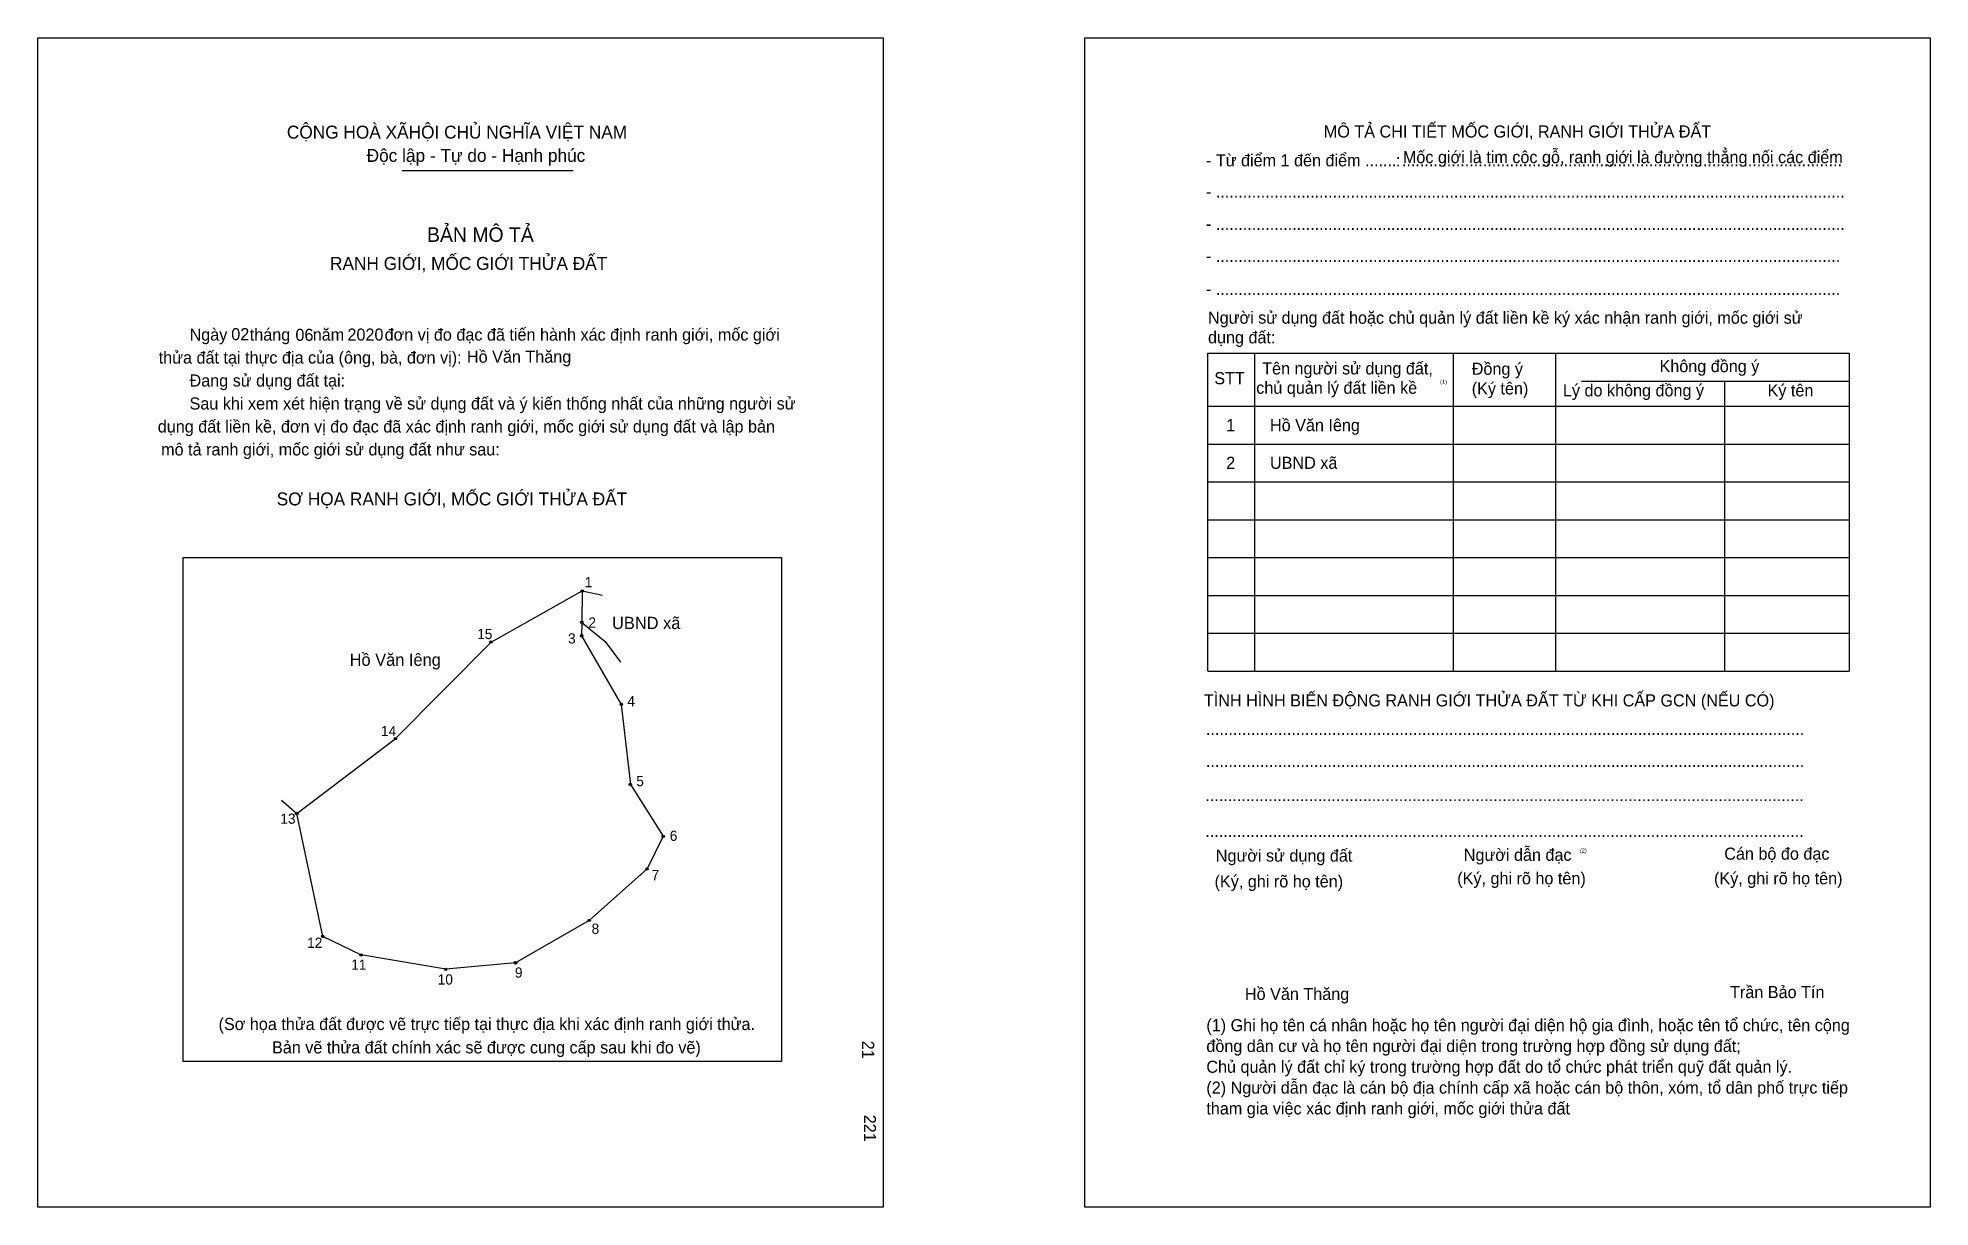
# Model space of a CAD drawing. Extents: x 546770 to 547211, y 1824067 to 1824340.
import ezdxf

# ---------------------------------------------------------------- set-up
doc = ezdxf.new("R2010")
doc.units = 0
for name, color, linetype in [('bmtKhungInTrang1', 7, 'Continuous'), ('bmtKhungInTrang2', 7, 'Continuous'), ('bmtNoiDung', 7, 'Continuous'), ('bmtTemplate', 7, 'Continuous'), ('CanhThua', 7, 'Continuous'), ('MocDinhThua', 7, 'Continuous'), ('RauThua', 7, 'Continuous'), ('SoHieuDinhThua', 7, 'Continuous'), ('TenChuLanCan', 7, 'Continuous')]:
    doc.layers.add(name, color=color, linetype=linetype)

msp = doc.modelspace()

# ---------------------------------------------------------------- linework, layer by layer
at = {"layer": 'bmtKhungInTrang1'}
msp.add_lwpolyline([(546770.12, 1824339.88), (546967.22, 1824339.88), (546967.22, 1824067.27), (546770.12, 1824067.27)], close=True, dxfattribs=at)
at = {"layer": 'bmtKhungInTrang2'}
msp.add_lwpolyline([(547014.22, 1824339.88), (547211.32, 1824339.88), (547211.32, 1824067.27), (547014.22, 1824067.27)], close=True, dxfattribs=at)
at = {"layer": 'bmtTemplate'}
for p, q in [((546855.06, 1824308.98), (546894.91, 1824308.98)), ((547053.76, 1824266.35), (547053.76, 1824192.24)), ((547100.13, 1824266.35), (547100.13, 1824192.24)), ((547123.98, 1824266.44), (547123.98, 1824192.24)), ((547192.45, 1824266.35), (547192.45, 1824192.24)), ((547130.03, 1824259.82), (547192.45, 1824259.82)), ((547042.95, 1824254), (547192.45, 1824254)), ((547042.95, 1824245.18), (547192.45, 1824245.18)), ((547042.95, 1824236.35), (547192.45, 1824236.35)), ((547042.95, 1824227.53), (547192.45, 1824227.53)), ((547042.95, 1824218.71), (547192.45, 1824218.71)), ((547042.95, 1824209.89), (547192.45, 1824209.89)), ((547042.95, 1824201.06), (547192.45, 1824201.06)), ((547042.95, 1824192.24), (547192.45, 1824192.24))]:
    msp.add_line(p, q, dxfattribs=at)
for points in [[(547042.86, 1824266.35), (547192.45, 1824266.35)], [(547042.86, 1824266.35), (547042.86, 1824192.24)], [(547163.35, 1824259.73), (547163.35, 1824192.24)]]:
    msp.add_lwpolyline(points, dxfattribs=at)
msp.add_lwpolyline([(546804.03, 1824101.22), (546804.03, 1824218.7), (546943.49, 1824218.7), (546943.49, 1824101.22)], close=True, dxfattribs=at)
at = {"layer": 'CanhThua'}
for p, q in [((546875.79, 1824199.01), (546897.04, 1824210.94)), ((546897.04, 1824210.94), (546896.94, 1824203.59)), ((546896.94, 1824203.59), (546896.89, 1824200.47)), ((546853.47, 1824176.48), (546875.79, 1824199.01)), ((546896.89, 1824200.47), (546906.16, 1824184.49)), ((546906.16, 1824184.49), (546908.27, 1824165.81)), ((546830.5, 1824159.05), (546853.47, 1824176.48)), ((546908.27, 1824165.81), (546915.93, 1824153.74)), ((546836.55, 1824130.38), (546830.5, 1824159.05)), ((546915.93, 1824153.74), (546912.17, 1824146.12)), ((546912.17, 1824146.12), (546898.69, 1824134.12)), ((546898.69, 1824134.12), (546881.48, 1824124.23)), ((546845.45, 1824126.08), (546836.55, 1824130.38)), ((546865.22, 1824122.73), (546845.45, 1824126.08)), ((546881.48, 1824124.23), (546865.22, 1824122.73))]:
    msp.add_line(p, q, dxfattribs=at)
at = {"layer": 'MocDinhThua'}
for centre in [(546897.04, 1824210.94), (546896.94, 1824203.59), (546875.79, 1824199.01), (546896.89, 1824200.47), (546906.16, 1824184.49), (546853.47, 1824176.48), (546908.27, 1824165.81), (546830.5, 1824159.05), (546915.93, 1824153.74), (546912.17, 1824146.12), (546898.69, 1824134.12), (546836.55, 1824130.38), (546845.45, 1824126.08), (546865.22, 1824122.73), (546881.48, 1824124.23)]:
    msp.add_circle(centre, 0.286, dxfattribs=at)
at = {"layer": 'RauThua'}
for p, q in [((546897.04, 1824210.94), (546901.79, 1824209.96)), ((546896.94, 1824203.59), (546902.42, 1824199.14)), ((546902.42, 1824199.14), (546905.96, 1824194.33)), ((546826.92, 1824162.19), (546830.5, 1824159.05))]:
    msp.add_line(p, q, dxfattribs=at)

# ---------------------------------------------------------------- texts
at = {"layer": 'bmtNoiDung'}
for s, height, p in [('02', 2.82, (546815.22, 1824269.39)), ('06', 2.82, (546830.18, 1824269.23)), ('2020', 2.82, (546842.31, 1824269.29)), ('Hồ Văn Thăng', 2.8201, (546870.17, 1824264.14)), ('1', 2.82, (547047.19, 1824248.18)), ('Hồ Văn Iêng ', 2.8201, (547057.4, 1824248.18)), ('2', 2.82, (547047.19, 1824239.4)), ('UBND xã ', 2.82, (547057.4, 1824239.4)), ('Hồ Văn Thăng', 2.8201, (547051.56, 1824115.58))]:
    msp.add_text(s, height=height, dxfattribs=at).set_placement(p)
for s, p in [('21', (546962.31, 1824106.07)), ('221', (546962.71, 1824088.82))]:
    msp.add_text(s, height=2.82, rotation=270, dxfattribs=at).set_placement(p)
at = {"layer": 'bmtTemplate'}
for s, height, p in [('CỘNG HOÀ XÃHỘI CHỦ NGHĨA VIỆT NAM', 3.0081, (546828.18, 1824316.4)), ('MÔ TẢ CHI TIẾT MỐC GIỚI, RANH GIỚI THỬA ĐẤT', 2.819, (547069.95, 1824316.64)), ('Độc lập - Tự do - Hạnh phúc', 3.0081, (546846.78, 1824310.96)), ('- Từ điểm 1 đến điểm .......', 2.819, (547042.47, 1824309.92)), ('Mốc giới là tim cộc gỗ, ranh giới là đường thẳng nối các điểm', 2.819, (547088.39, 1824310.67)), (':', 2.82, (547086.76, 1824309.92)), ('..................................................................................................', 2.819, (547088.15, 1824309.92)), ('- ............................................................................................................................................', 2.81905, (547042.47, 1824302.61)), ('BẢN MÔ TẢ', 3.384, (546860.86, 1824292.32)), ('- ............................................................................................................................................', 2.81905, (547042.47, 1824295.12)), ('RANH GIỚI, MỐC GIỚI THỬA ĐẤT', 3.0081, (546838.24, 1824285.79)), ('- ...........................................................................................................................................', 2.81905, (547042.47, 1824287.62)), ('- ...........................................................................................................................................', 2.81905, (547042.47, 1824279.94)), ('Người sử dụng đất hoặc chủ quản lý đất liền kề ký xác nhận ranh giới, mốc giới sử', 2.819, (547042.95, 1824273.23)), ('Ngày     tháng     năm         đơn vị đo đạc đã tiến hành xác định ranh giới, mốc giới ', 2.8201, (546805.49, 1824269.29)), ('dụng đất:', 2.819, (547042.95, 1824268.65)), ('thửa đất tại thực địa của (ông, bà, đơn vị):', 2.8201, (546798.3, 1824263.94)), ('Tên người sử dụng đất,', 2.819, (547055.58, 1824261.41)), ('Đồng ý', 2.819, (547104.44, 1824261.32)), ('Không đồng ý', 2.819, (547148.22, 1824261.94)), ('Đang sử dụng đất tại:', 2.8201, (546805.49, 1824258.58)), ('STT', 2.819, (547044.42, 1824259.12)), ('chủ quản lý đất liền kề', 2.819, (547054.2, 1824256.9)), ('(1)', 0.94, (547097.07, 1824259.22)), ('(Ký tên)', 2.819, (547104.44, 1824256.74)), ('Lý do không đồng ý', 2.819, (547125.7, 1824256.29)), ('Ký tên', 2.819, (547173.41, 1824256.29)), ('Sau khi xem xét hiện trạng về sử dụng đất và ý kiến thống nhất của những người sử ', 2.8201, (546805.49, 1824253.23)), ('dụng đất liền kề, đơn vị đo đạc đã xác định ranh giới, mốc giới sử dụng đất và lập bản', 2.8201, (546798.08, 1824247.87)), ('mô tả ranh giới, mốc giới sử dụng đất như sau:', 2.8201, (546798.86, 1824242.52)), ('SƠ HỌA RANH GIỚI, MỐC GIỚI THỬA ĐẤT', 3.0081, (546825.81, 1824230.88)), ('TÌNH HÌNH BIẾN ĐỘNG RANH GIỚI THỬA ĐẤT TỪ KHI CẤP GCN (NẾU CÓ)', 2.819, (547042, 1824184.01)), ('.....................................................................................................................................', 2.82328, (547042.47, 1824177.38)), ('.....................................................................................................................................', 2.82328, (547042.47, 1824169.88)), ('.....................................................................................................................................', 2.82328, (547042.33, 1824161.94)), ('.....................................................................................................................................', 2.82328, (547042.33, 1824153.56)), ('Người sử dụng đất', 2.819, (547044.77, 1824147.82)), ('Người dẫn đạc', 2.819, (547102.59, 1824148)), ('(2)', 0.94, (547129.66, 1824149.94)), ('Cán bộ đo đạc', 2.819, (547163.32, 1824148.27)), ('(Ký, ghi rõ họ tên)', 2.819, (547044.48, 1824141.82)), ('(Ký, ghi rõ họ tên)', 2.819, (547101.06, 1824142.53)), ('(Ký, ghi rõ họ tên)', 2.819, (547160.93, 1824142.53)), ('Trần Bảo Tín', 2.819, (547164.67, 1824116)), ('(Sơ họa thửa đất được vẽ trực tiếp tại thực địa khi xác định ranh giới thửa.', 2.8201, (546812.26, 1824108.56)), ('(1) Ghi họ tên cá nhân hoặc họ tên người đại diện hộ gia đình, hoặc tên tổ chức, tên cộng', 2.819, (547042.56, 1824108.29)), ('Bản vẽ thửa đất chính xác sẽ được cung cấp sau khi đo vẽ)', 2.8201, (546824.72, 1824103.11)), ('đồng dân cư và họ tên người đại diện trong trường hợp đồng sử dụng đất;', 2.819, (547042.56, 1824103.44)), ('Chủ quản lý đất chỉ ký trong trường hợp đất do tổ chức phát triển quỹ đất quản lý.', 2.819, (547042.56, 1824098.59)), ('(2) Người dẫn đạc là cán bộ địa chính cấp xã hoặc cán bộ thôn, xóm, tổ dân phố trực tiếp', 2.819, (547042.56, 1824093.73)), ('tham gia việc xác định ranh giới, mốc giới thửa đất', 2.819, (547042.56, 1824088.88))]:
    msp.add_text(s, height=height, dxfattribs=at).set_placement(p)
at = {"layer": 'SoHieuDinhThua'}
for s, height, p in [('1', 2.38, (546897.64, 1824211.8)), ('15', 2.383, (546872.56, 1824199.71)), ('2', 2.38, (546898.48, 1824202.36)), ('3', 2.38, (546893.74, 1824198.67)), ('4', 2.38, (546907.57, 1824184.04)), ('14', 2.383, (546850.13, 1824177.08)), ('5', 2.38, (546909.66, 1824165.41)), ('13', 2.383, (546826.66, 1824156.65)), ('6', 2.38, (546917.46, 1824152.67)), ('7', 2.38, (546913.22, 1824143.49)), ('8', 2.38, (546899.23, 1824130.99)), ('12', 2.383, (546832.91, 1824127.72)), ('11', 2.383, (546843.18, 1824122.62)), ('9', 2.38, (546881.35, 1824120.77)), ('10', 2.383, (546863.35, 1824119.16))]:
    msp.add_text(s, height=height, dxfattribs=at).set_placement(p)
at = {"layer": 'TenChuLanCan'}
for s, height, p in [('UBND xã', 2.86, (546904, 1824202.04)), ('Hồ Văn Iêng', 2.8598, (546842.82, 1824193.47))]:
    msp.add_text(s, height=height, dxfattribs=at).set_placement(p)

doc.saveas('drawing.dxf')
